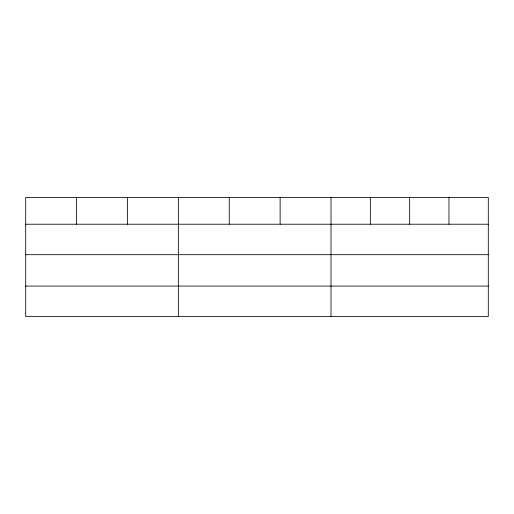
<?xml version="1.0" encoding="UTF-8"?>
<svg xmlns="http://www.w3.org/2000/svg" width="514" height="514" viewBox="0 0 514 514"><rect width="100%" height="100%" fill="white"/><g stroke="black" fill="none" stroke-linecap="round" stroke-linejoin="round"><path stroke-width="0.77" d="M488.3 254.687L488.3 197.46L25.7 197.46L25.7 316.54L488.3 316.54L488.3 254.687L25.7 254.687M25.7 224.22L488.3 224.22M25.7 286.073L488.3 286.073M448.979 197.46L448.979 224.22M409.658 197.46L409.658 224.22M370.337 197.46L370.337 224.22M331.016 197.46L331.016 316.54M280.13 197.46L280.13 224.22M229.244 197.46L229.244 224.22M178.358 197.46L178.358 316.54M127.472 197.46L127.472 224.22M76.586 197.46L76.586 224.22"/></g></svg>
